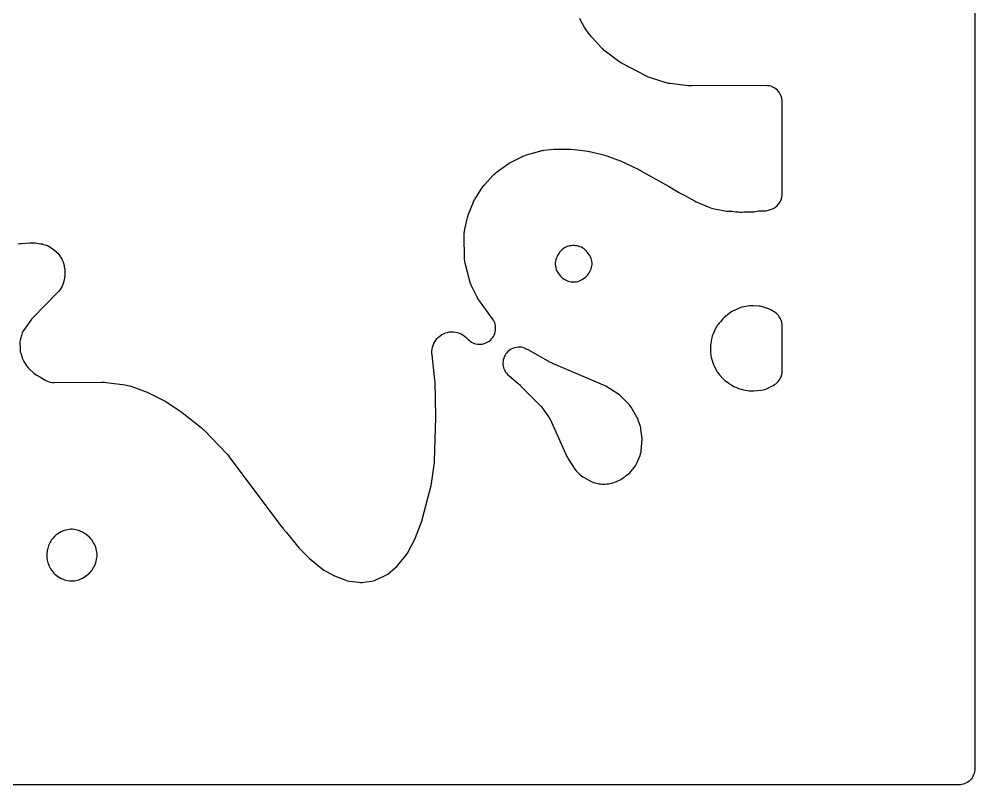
# Model space of a CAD drawing. Header units: millimetres. Extents: x 0 to 300, y 0 to 300.
# Drawn here: x 151.4 to 300.1, y -0.1 to 119 of the extents above; entities that cross this region are included whole.
import ezdxf

# ---------------------------------------------------------------- set-up
doc = ezdxf.new("R2010")
doc.units = ezdxf.units.MM
doc.layers.add('CUT', color=7, linetype='CONTINUOUS')

msp = doc.modelspace()

# ---------------------------------------------------------------- linework, layer by layer
at = {"layer": 'CUT'}
for points in [[(300.15, 297.0112), (300.15, 2.4114), (300.1379, 2.1654), (300.1369, 2.1453), (300.135, 2.1053), (300.099, 1.8629), (300.0395, 1.6252), (299.9569, 1.3944), (299.8521, 1.1729), (299.7262, 0.9627), (299.5802, 0.7659), (299.4156, 0.5844), (299.2341, 0.4198), (299.0373, 0.2738), (298.8271, 0.1479), (298.6056, 0.0431), (298.3748, -0.0395), (298.1371, -0.099), (297.8947, -0.135), (297.5886, -0.15), (297.0775, -0.15), (297.073, -0.15), (3, -0.15)], [(151.2067, 84.0638), (151.533, 84.1158), (151.5623, 84.1192), (151.7268, 84.1344), (153.0518, 84.2271), (153.2394, 84.2356), (153.2729, 84.2362), (153.6482, 84.2249), (153.6816, 84.2222), (153.8684, 84.2024), (154.7785, 84.083), (155.0038, 84.0465), (155.0437, 84.0387), (155.4629, 83.9307), (155.7877, 83.8057), (156.0655, 83.6638), (156.3515, 83.4794), (156.3785, 83.46), (156.5271, 83.3477), (156.9949, 82.9755), (157.1316, 82.8613), (157.1556, 82.8403), (157.3913, 82.6132), (157.6044, 82.3647), (157.6239, 82.3395), (157.7299, 82.1964), (157.7447, 82.1755), (157.8358, 82.04), (157.8515, 82.0154), (158.0156, 81.7332), (158.0292, 81.7073), (158.1019, 81.5611), (158.1039, 81.5568), (158.1783, 81.388), (158.1909, 81.3575), (158.3043, 81.038), (158.3858, 80.7089), (158.3922, 80.6766), (158.4232, 80.4947), (158.4909, 80.0294), (158.5113, 79.8627), (158.5143, 79.8328), (158.5312, 79.5244), (158.5214, 79.2428), (158.4831, 78.9364), (158.478, 78.9068), (158.446, 78.7419), (158.3391, 78.2498), (158.2979, 78.0794), (158.2898, 78.0491), (158.1923, 77.742), (158.0775, 77.4714), (157.938, 77.2126), (157.7749, 76.968), (157.572, 76.7178), (157.5511, 76.6944), (157.4314, 76.5664), (153.4591, 72.5106), (153.3165, 72.3519), (153.1879, 72.1818), (152.098, 70.6033), (151.9818, 70.4182), (151.8823, 70.2237), (151.8001, 70.0213), (151.7358, 69.8125), (151.5926, 69.2622), (151.5454, 69.0396), (151.5186, 68.8136), (151.5125, 68.5861), (151.5281, 67.7416), (151.5431, 67.5112), (151.5792, 67.2831), (151.6363, 67.0593), (151.8472, 66.3671), (151.9242, 66.1507), (152.0207, 65.9422), (152.136, 65.7435), (152.5516, 65.0973), (152.6726, 64.9255), (152.8076, 64.7645), (152.9556, 64.6154), (153.6636, 63.9597), (153.8834, 63.7783), (154.1224, 63.6231), (154.5887, 63.3568), (154.6968, 63.2906), (154.758, 63.2601), (155.559, 62.8026), (155.7947, 62.684), (156.0416, 62.591), (156.2969, 62.5244), (156.5578, 62.4852), (156.8214, 62.4736), (164.258, 62.5409), (164.515, 62.5344), (164.6892, 62.524), (164.9452, 62.5), (167.8718, 62.1229), (168.0804, 62.0901), (168.1174, 62.0832), (168.5272, 61.9826), (168.5632, 61.9715), (168.7632, 61.9041), (171.3135, 60.9635), (174.1221, 59.58), (174.2452, 59.5165), (174.2671, 59.5048), (174.2805, 59.4968), (174.7161, 59.2231), (176.7569, 57.8106), (179.7363, 55.462), (179.9364, 55.2925), (180.0681, 55.1729), (180.2559, 54.9899), (183.708, 51.3821), (183.8614, 51.2115), (183.962, 51.0926), (184.1048, 50.913), (191.7984, 40.5997), (191.836, 40.5506), (191.8446, 40.5397), (191.8731, 40.5041), (192.4561, 39.789), (192.5659, 39.638), (192.7024, 39.4668), (192.9543, 39.1777), (194.9684, 36.7071), (195.1392, 36.5181), (196.3625, 35.2959), (196.5671, 35.1128), (198.8429, 33.2911), (199.0205, 33.1613), (199.2089, 33.0476), (200.1489, 32.5354), (200.4674, 32.3898), (202.2537, 31.7199), (202.519, 31.6369), (202.7918, 31.5839), (204.2827, 31.3794), (204.5211, 31.3583), (204.7604, 31.3601), (204.9984, 31.3847), (206.2946, 31.5819), (206.5098, 31.6243), (206.7204, 31.6855), (206.9248, 31.7649), (208.1798, 32.3166), (208.3841, 32.4178), (208.5783, 32.5371), (208.7608, 32.6737), (209.9973, 33.6897), (210.1868, 33.8625), (210.3577, 34.0538), (211.5579, 35.5451), (211.6957, 35.7338), (211.8154, 35.9346), (212.9584, 38.0742), (213.0915, 38.3676), (214.1102, 41.0605), (214.1905, 41.3122), (215.5366, 46.4563), (215.5973, 46.7674), (216.0227, 50.0452), (216.0424, 50.2939), (216.2399, 57.0498), (216.2405, 57.0737), (216.2406, 57.078), (216.2405, 57.1788), (216.1283, 62.6205), (216.1128, 62.8516), (215.6654, 66.7823), (215.6489, 66.9689), (215.6468, 67.0023), (215.6422, 67.3465), (215.6693, 67.6594), (215.7275, 67.9681), (215.8163, 68.2694), (215.9346, 68.5603), (216.0813, 68.838), (216.2551, 69.0996), (216.454, 69.3426), (216.6762, 69.5646), (216.9195, 69.7633), (217.1813, 69.9367), (217.4591, 70.0831), (217.7502, 70.2011), (218.0516, 70.2895), (218.3603, 70.3474), (218.6732, 70.3742), (218.9872, 70.3696), (219.2993, 70.3338), (219.6061, 70.2669), (219.9048, 70.1699), (220.1923, 70.0435), (220.4658, 69.889), (220.7225, 69.7081), (220.9827, 69.4826), (221.0069, 69.4595), (221.1389, 69.3266), (221.2403, 69.2192), (221.4158, 69.0507), (221.6068, 68.9), (221.8115, 68.7686), (222.0281, 68.6578), (222.2544, 68.5685), (222.4883, 68.5016), (222.7276, 68.4578), (222.97, 68.4374), (223.2132, 68.4407), (223.455, 68.4677), (223.693, 68.518), (223.925, 68.5912), (224.1488, 68.6866), (224.3623, 68.8033), (224.5634, 68.9402), (224.7502, 69.096), (224.921, 69.2692), (225.0742, 69.4582), (225.2083, 69.6612), (225.322, 69.8762), (225.4143, 70.1013), (225.4842, 70.3343), (225.5312, 70.573), (225.5548, 70.8151), (225.5547, 71.0584), (225.5309, 71.3005), (225.4838, 71.5392), (225.4137, 71.7721), (225.3212, 71.9972), (225.2074, 72.2122), (225.0732, 72.415), (223.0334, 75.1944), (222.9418, 75.325), (222.9259, 75.3487), (222.7597, 75.6209), (222.7459, 75.6459), (222.6716, 75.7871), (221.84, 77.4532), (221.7542, 77.6375), (221.7398, 77.6708), (221.5987, 78.0518), (221.588, 78.0864), (221.5331, 78.2821), (220.8324, 81.0718), (220.7869, 81.2772), (220.7798, 81.314), (220.7236, 81.7306), (220.7207, 81.768), (220.7103, 81.9781), (220.6411, 85.1607), (220.6426, 85.3767), (220.644, 85.4152), (220.6843, 85.845), (220.6901, 85.8831), (220.7288, 86.0956), (221.129, 87.9849), (221.1662, 88.1436), (221.1735, 88.1718), (221.2685, 88.4836), (221.2782, 88.5111), (221.3357, 88.6636), (222.0565, 90.4544), (222.1219, 90.6071), (222.1342, 90.6341), (222.285, 90.9301), (222.2996, 90.9559), (222.3847, 91.0986), (223.4007, 92.7197), (223.4962, 92.8645), (223.5139, 92.89), (223.7244, 93.1656), (223.7444, 93.1893), (223.859, 93.3196), (225.1193, 94.6863), (225.2429, 94.8141), (225.2655, 94.8365), (225.5301, 95.0737), (225.5548, 95.0938), (225.6952, 95.2028), (227.2864, 96.3782), (227.4144, 96.4687), (227.4377, 96.4844), (227.7045, 96.649), (227.729, 96.6627), (227.8673, 96.7365), (229.6162, 97.6226), (229.7766, 97.6992), (229.8056, 97.7122), (230.1364, 97.842), (230.1665, 97.8522), (230.3362, 97.9053), (232.4125, 98.5008), (232.5588, 98.5396), (232.5852, 98.5461), (232.882, 98.6058), (232.9088, 98.61), (233.0588, 98.6309), (234.6269, 98.8165), (234.786, 98.8296), (236.2322, 98.8297), (237.2553, 98.8066), (237.2692, 98.8059), (237.3344, 98.8006), (238.3075, 98.6955), (239.9157, 98.4765), (240.1092, 98.445), (240.24, 98.4202), (240.4316, 98.3786), (242.3669, 97.9051), (242.5526, 97.8546), (242.6779, 97.817), (242.8608, 97.757), (244.5486, 97.155), (244.7217, 97.0883), (244.8382, 97.0402), (245.0079, 96.965), (247.849, 95.6219), (247.9705, 95.5618), (248.0523, 95.5194), (248.1715, 95.4549), (252.4643, 93.0316), (254.0041, 92.1037), (254.1838, 92.0053), (254.9948, 91.6032), (256.501, 90.7529), (256.7531, 90.6287), (258.8983, 89.7182), (259.1345, 89.6316), (259.3782, 89.5693), (261.2241, 89.1949), (261.4822, 89.1565), (261.7429, 89.1451), (262.3584, 89.1505), (262.9604, 89.0767), (263.0017, 89.0693), (263.236, 89.0386), (263.2859, 89.0368), (263.3537, 89.0285), (263.5887, 89.0109), (263.8243, 89.0155), (264.1639, 89.0381), (265.6065, 89.0547), (265.8145, 89.0658), (266.0209, 89.0942), (266.5367, 89.1871), (267.3218, 89.1939), (267.6072, 89.2128), (267.8886, 89.2641), (268.1622, 89.3473), (268.5124, 89.476), (268.7458, 89.5755), (268.968, 89.6981), (269.1765, 89.8427), (269.3694, 90.0077), (269.5445, 90.1913), (269.7001, 90.3918), (269.8346, 90.607), (269.9466, 90.8347), (270.0349, 91.0726), (270.0986, 91.3182), (270.1371, 91.5691), (270.15, 91.8225), (270.15, 91.901), (270.15, 91.9699), (270.15, 105.8502), (270.15, 105.9216), (270.15, 106.1976), (270.1379, 106.4433), (270.1017, 106.6867), (270.0417, 106.9253), (269.9586, 107.1569), (269.8532, 107.3791), (269.7264, 107.59), (269.5795, 107.7873), (269.4139, 107.9693), (269.2312, 108.1341), (269.0332, 108.2801), (268.8218, 108.406), (268.5991, 108.5105), (268.3671, 108.5925), (268.1283, 108.6514), (267.8847, 108.6866), (267.639, 108.6976), (256.1179, 108.6467), (255.8903, 108.6526), (255.736, 108.6613), (255.5092, 108.681), (252.6991, 109.0115), (252.5188, 109.0371), (252.4867, 109.0425), (252.1309, 109.1199), (252.0995, 109.1283), (251.9248, 109.1799), (249.6717, 109.9049), (249.5212, 109.9569), (249.4945, 109.9668), (249.2008, 110.0896), (249.175, 110.1018), (249.0324, 110.1724), (245.1231, 112.2135), (244.9802, 112.2921), (244.955, 112.3067), (244.6801, 112.4821), (244.6562, 112.4989), (244.5248, 112.5954), (242.5999, 114.0745), (242.4783, 114.1719), (242.4569, 114.1898), (242.2265, 114.3995), (242.2067, 114.4191), (242.0982, 114.5309), (240.5744, 116.1684), (240.4177, 116.348), (240.3153, 116.4731), (240.1703, 116.6622), (239.6675, 117.363), (239.5424, 117.549), (239.4612, 117.6776), (239.3474, 117.8707), (238.73, 118.9935), (238.6443, 119.1589)]]:
    msp.add_lwpolyline(points, dxfattribs=at)
for points in [[(238.3812, 78.2236), (238.6127, 78.2986), (238.8358, 78.3957), (239.0485, 78.5141), (239.2486, 78.6526), (239.5081, 78.8515), (239.7002, 79.0148), (239.8749, 79.1966), (240.0304, 79.3951), (240.1652, 79.6082), (240.2413, 79.7434), (240.3481, 79.9559), (240.4342, 80.1776), (240.4989, 80.4065), (240.5415, 80.6405), (240.5616, 80.8775), (240.5592, 81.1153), (240.5342, 81.3519), (240.4868, 81.5849), (240.4174, 81.8124), (240.3268, 82.0323), (240.2157, 82.2426), (240.0851, 82.4414), (239.8726, 82.7335), (239.7137, 82.9302), (239.5358, 83.1098), (239.3406, 83.2706), (239.1302, 83.4108), (238.9067, 83.529), (238.6724, 83.6241), (238.4297, 83.695), (238.2471, 83.7384), (238.0138, 83.7824), (237.7774, 83.804), (237.54, 83.8031), (237.3038, 83.7797), (237.0708, 83.7339), (236.9318, 83.6997), (236.7054, 83.6325), (236.4864, 83.5443), (236.2767, 83.4358), (236.0782, 83.3079), (235.8926, 83.162), (235.7216, 82.9991), (235.5667, 82.8209), (235.4293, 82.6288), (235.2436, 82.3412), (235.1131, 82.1139), (235.0071, 81.8741), (234.9268, 81.6246), (234.873, 81.368), (234.8693, 81.3439), (234.8441, 81.1073), (234.8414, 80.8694), (234.8614, 80.6323), (234.9038, 80.3981), (234.9112, 80.3662), (234.9897, 80.0965), (235.0979, 79.8373), (235.2345, 79.5919), (235.3371, 79.4297), (235.4768, 79.231), (235.6352, 79.0468), (235.8106, 78.8788), (235.9031, 78.7985), (236.0999, 78.6441), (236.3111, 78.5102), (236.5347, 78.3981), (236.6177, 78.3616), (236.843, 78.2751), (237.0756, 78.2107), (237.3134, 78.1691), (237.4159, 78.1562), (237.6585, 78.1377), (237.9018, 78.1428), (238.1435, 78.1715)], [(260.241, 63.8605), (260.381, 63.6963), (261.0303, 62.9982), (261.2397, 62.7977), (261.471, 62.6227), (261.8424, 62.3743), (261.9804, 62.2657), (262.1564, 62.1498), (262.2714, 62.0873), (262.3706, 62.0209), (262.633, 61.8677), (262.9119, 61.7474), (263.084, 61.6853), (263.1477, 61.654), (263.3419, 61.5688), (263.5427, 61.5004), (263.7141, 61.4578), (263.7425, 61.4476), (263.9643, 61.379), (264.1915, 61.3313), (265.0166, 61.1976), (265.2361, 61.172), (265.457, 61.1658), (265.6775, 61.1791), (266.9623, 61.3141), (267.181, 61.3468), (267.3958, 61.3988), (267.6053, 61.4696), (267.8076, 61.5586), (268.7564, 62.0268), (268.9771, 62.15), (269.1842, 62.2948), (269.3756, 62.4597), (269.5494, 62.6432), (269.7038, 62.8432), (269.8372, 63.0578), (269.9483, 63.2848), (270.0358, 63.5218), (270.099, 63.7665), (270.1372, 64.0163), (270.15, 64.2687), (270.15, 64.3171), (270.15, 64.3419), (270.15, 64.3903), (270.15, 71.07), (270.15, 71.1364), (270.15, 71.279), (270.15, 71.3121), (270.1375, 71.5619), (270.1, 71.8093), (270.0381, 72.0517), (269.9522, 72.2867), (269.8432, 72.5119), (269.7123, 72.7251), (269.5608, 72.9242), (269.3901, 73.1071), (269.2019, 73.272), (268.9982, 73.4173), (268.5716, 73.6906), (268.3932, 73.7947), (268.2068, 73.8837), (268.0137, 73.9571), (267.1104, 74.2581), (266.9105, 74.3156), (266.7066, 74.3563), (266.5, 74.3798), (265.666, 74.44), (265.3698, 74.4438), (265.0752, 74.4125), (264.1672, 74.2613), (263.8789, 74.1955), (263.6003, 74.0961), (262.7018, 73.7143), (262.4289, 73.5781), (262.1746, 73.4097), (261.3311, 72.7738), (261.1138, 72.5897), (260.9189, 72.3821), (260.5479, 71.9388), (260.4381, 71.8184), (260.3581, 71.712), (260.1881, 71.5088), (260.0592, 71.3408), (259.9449, 71.1625), (259.8462, 70.9751), (259.411, 70.0569), (259.3306, 69.8677), (259.2661, 69.6726), (259.2179, 69.4728), (259.0386, 68.5698), (258.9999, 68.2968), (258.9916, 68.0212), (259.0158, 67.043), (259.0298, 66.8332), (259.0615, 66.6252), (259.1105, 66.4207), (259.3547, 65.5626), (259.441, 65.311), (259.5536, 65.07), (260.006, 64.222), (260.1157, 64.0362)], [(227.6684, 67.4685), (227.4784, 67.307), (227.3055, 67.1274), (227.1513, 66.9314), (227.0175, 66.721), (226.9052, 66.4983), (226.8157, 66.2656), (226.7498, 66.0251), (226.7082, 65.7792), (226.6913, 65.5304), (226.6993, 65.2812), (226.7321, 65.034), (226.7893, 64.7913), (226.8704, 64.5555), (226.9746, 64.329), (227.1009, 64.1139), (227.2479, 63.9125), (227.4143, 63.7268), (227.5984, 63.5586), (229.0337, 62.3724), (229.1735, 62.2509), (229.2665, 62.166), (229.4002, 62.0377), (232.4847, 58.9278), (232.6063, 58.7993), (232.6275, 58.7759), (232.8517, 58.5025), (232.8706, 58.4771), (232.9728, 58.3328), (233.9254, 56.9181), (234.0125, 56.7826), (234.0276, 56.758), (234.1838, 56.4765), (234.1967, 56.4507), (234.2656, 56.3052), (236.6558, 50.965), (236.7439, 50.7873), (236.8458, 50.6172), (237.9099, 48.9915), (238.0859, 48.7543), (238.2887, 48.5396), (238.7744, 48.0828), (238.9452, 47.936), (239.1285, 47.8052), (239.3229, 47.6914), (240.445, 47.1008), (240.7072, 46.9816), (240.9814, 46.8933), (241.4773, 46.7646), (241.6828, 46.7204), (241.8913, 46.6936), (242.1013, 46.6844), (242.5925, 46.6836), (242.8534, 46.6969), (243.1114, 46.7372), (243.776, 46.8771), (244.0665, 46.9568), (244.3453, 47.0708), (245.0319, 47.4013), (245.2724, 47.5338), (245.497, 47.6919), (245.6343, 47.8004), (245.6985, 47.8432), (245.8971, 48.0074), (245.8993, 48.0096), (246.2377, 48.2768), (246.4325, 48.4478), (246.6086, 48.638), (247.1542, 49.2924), (247.3017, 49.4881), (247.4294, 49.6973), (247.5359, 49.9179), (248.0373, 51.1012), (248.1306, 51.3602), (248.1949, 51.6278), (248.2293, 51.9009), (248.3502, 53.6165), (248.3549, 53.8785), (248.3322, 54.1395), (248.1817, 55.2121), (248.1406, 55.4327), (248.0799, 55.6487), (247.761, 56.6143), (247.6654, 56.8598), (247.5444, 57.0939), (246.6289, 58.6572), (246.5147, 58.8345), (246.3861, 59.0015), (246.2438, 59.1571), (245.0472, 60.3598), (244.8298, 60.5541), (244.5914, 60.7218), (242.6863, 61.9019), (242.5206, 61.996), (242.3481, 62.0772), (234.5716, 65.384), (234.394, 65.4651), (234.2747, 65.5233), (234.1013, 65.6136), (230.6077, 67.5507), (230.4818, 67.6266), (230.2621, 67.7445), (230.0318, 67.84), (229.7931, 67.9121), (229.5483, 67.96), (229.3001, 67.9833), (229.0507, 67.9817), (228.8028, 67.9553), (228.5587, 67.9044), (228.3209, 67.8294), (228.0917, 67.731), (227.8735, 67.6104)], [(156.6764, 32.9642), (156.8123, 32.8047), (156.9611, 32.6572), (157.1217, 32.5226), (157.4196, 32.2935), (157.6736, 32.1219), (157.9467, 31.9827), (158.2545, 31.8489), (158.4644, 31.7686), (158.6807, 31.7075), (158.9016, 31.6661), (159.2324, 31.6194), (159.4861, 31.5966), (159.7409, 31.5998), (159.994, 31.6289), (160.2504, 31.6718), (160.4736, 31.7196), (160.6916, 31.7877), (160.9024, 31.8753), (161.2356, 32.032), (161.503, 32.1782), (161.7257, 32.3381), (161.7464, 32.3502), (161.9477, 32.4961), (162.1335, 32.6612), (162.1732, 32.7002), (162.2049, 32.726), (162.3799, 32.8829), (162.5395, 33.0555), (162.6822, 33.2424), (162.9871, 33.6833), (163.1267, 33.9101), (163.2414, 34.1505), (163.3298, 34.4018), (163.3911, 34.661), (163.4856, 35.1844), (163.5157, 35.4084), (163.5254, 35.6342), (163.5146, 35.86), (163.4836, 36.0839), (163.3926, 36.5753), (163.331, 36.8316), (163.2428, 37.08), (163.1289, 37.3177), (162.9906, 37.5421), (162.6822, 37.9881), (162.5395, 38.1749), (162.3799, 38.3475), (162.2049, 38.5044), (161.7554, 38.8706), (161.5895, 38.9946), (161.414, 39.1045), (161.2299, 39.1994), (160.876, 39.3639), (160.6603, 39.4522), (160.4373, 39.52), (160.2089, 39.5667), (159.9514, 39.6069), (159.702, 39.6332), (159.4513, 39.6344), (159.2017, 39.6104), (158.8948, 39.5653), (158.6786, 39.5238), (158.4669, 39.4633), (158.2613, 39.3845), (157.9467, 39.2477), (157.6736, 39.1085), (157.4196, 38.9369), (157.1088, 38.6979), (156.883, 38.5017), (156.6823, 38.28), (156.4538, 37.995), (156.319, 37.8102), (156.2017, 37.6138), (156.1028, 37.4075), (155.9673, 37.088), (155.8927, 36.8891), (155.8353, 36.6846), (155.7954, 36.476), (155.7903, 36.4415), (155.7793, 36.4009), (155.7362, 36.125), (155.7332, 36.0533), (155.7187, 35.9549), (155.6951, 35.7163), (155.6946, 35.4765), (155.717, 35.2378), (155.7784, 34.8071), (155.816, 34.604), (155.8702, 34.4047), (155.9406, 34.2105), (156.0736, 33.8866), (156.1699, 33.6795), (156.2847, 33.482), (156.4171, 33.2958)]]:
    msp.add_lwpolyline(points, close=True, dxfattribs=at)

doc.saveas('drawing.dxf')
